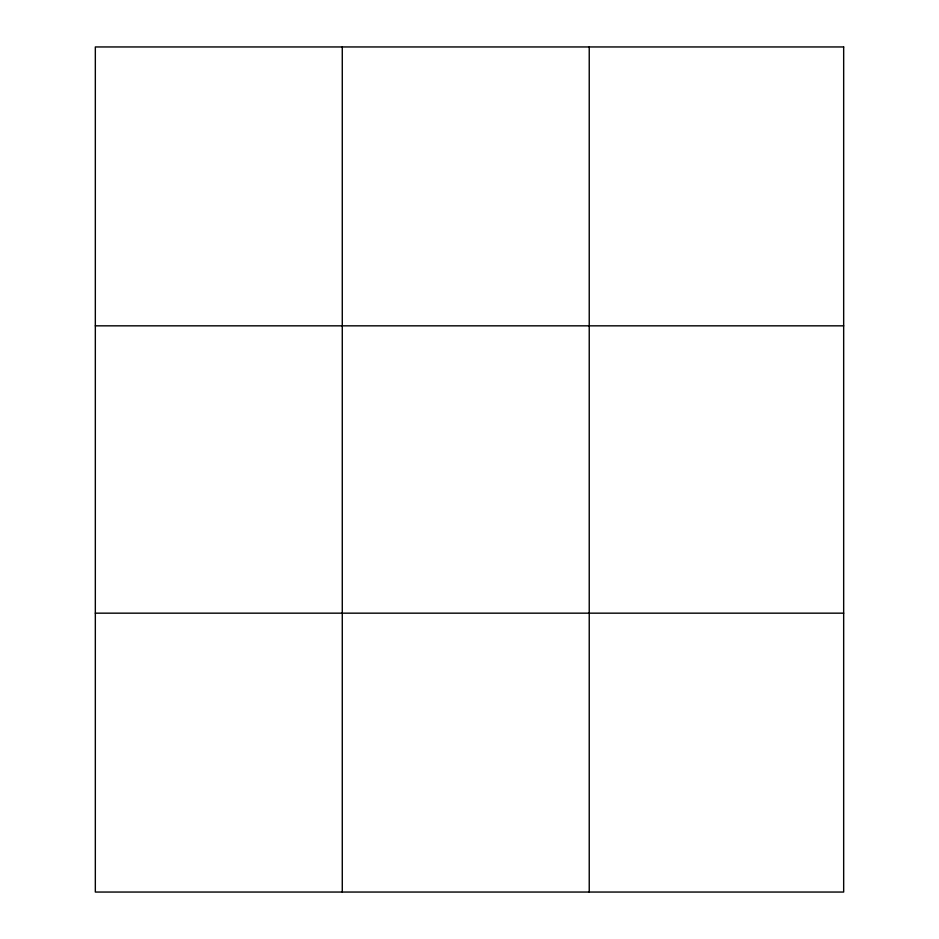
<?xml version="1.0" encoding="UTF-8"?>
<svg xmlns="http://www.w3.org/2000/svg" width="939" height="939" viewBox="0 0 939 939"><rect width="100%" height="100%" fill="white"/><g stroke="black" fill="none" stroke-linecap="round" stroke-linejoin="round"><path stroke-width="1.41" d="M342.277 46.95L342.277 892.05M589.234 46.95L589.234 892.05M95.332 325.833L843.668 325.833M95.332 613.167L843.668 613.167M843.668 46.95L843.668 892.05L95.332 892.05L95.332 46.95L843.668 46.95"/></g></svg>
